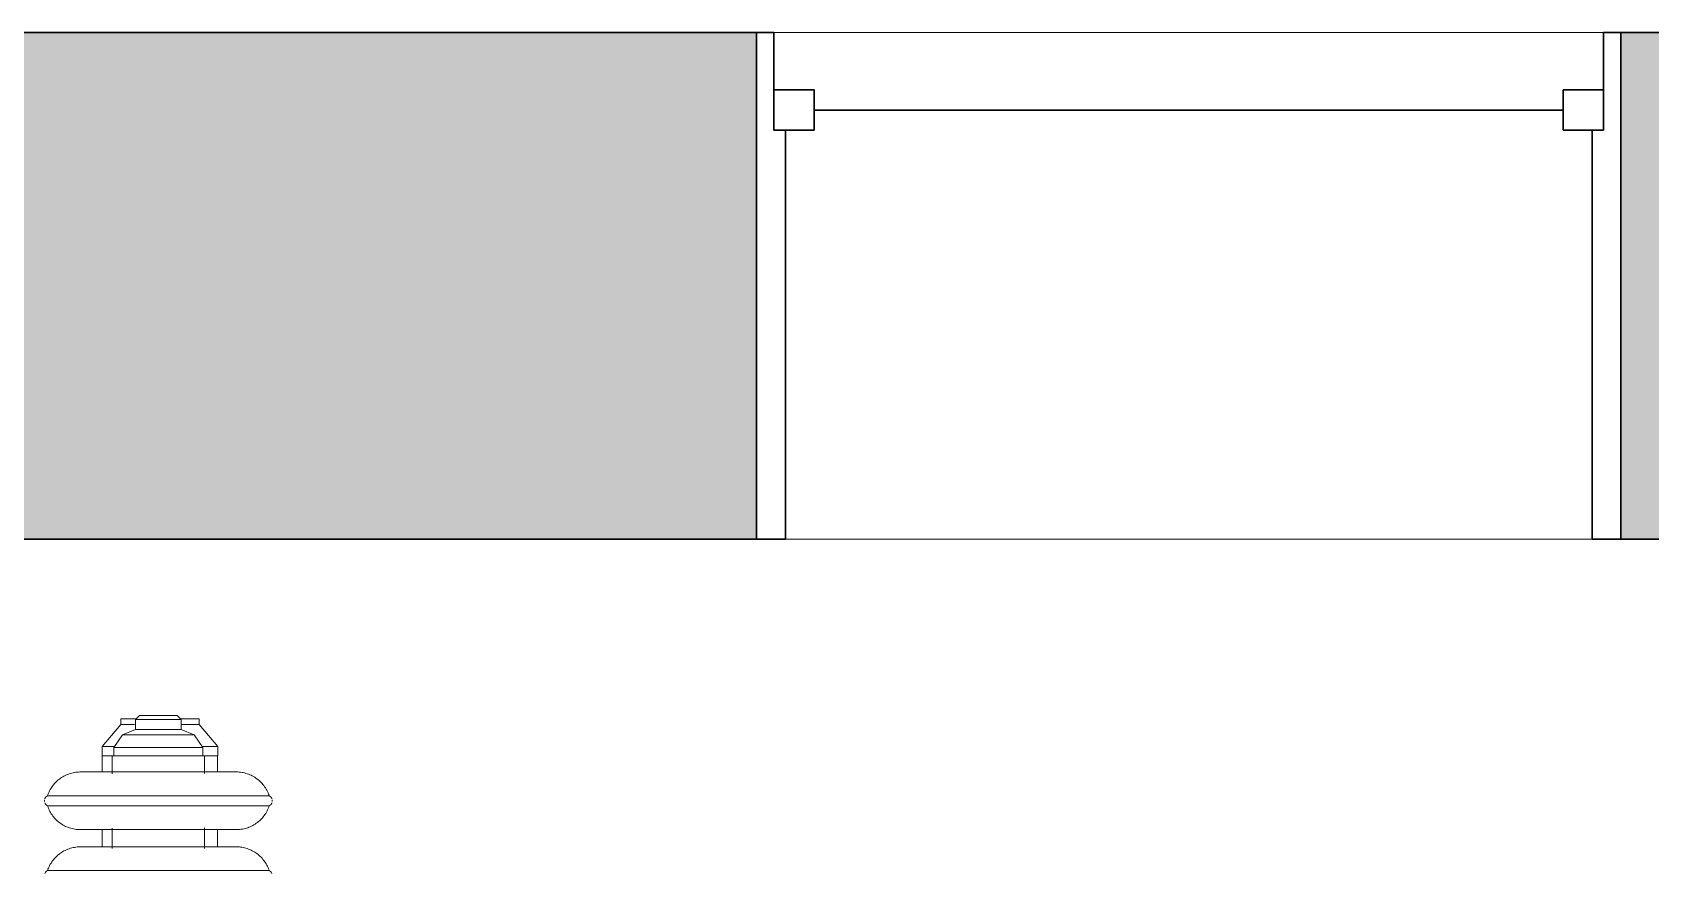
# Model space of a CAD drawing. Header units: inches. Extents: x -1176 to 1474, y -2632 to 978.
# Drawn here: x 1098.8 to 1169, y 552.5 to 589 of the extents above; entities that cross this region are included whole.
import ezdxf

# ---------------------------------------------------------------- set-up
doc = ezdxf.new("R2010")
doc.units = ezdxf.units.IN
doc.header["$MEASUREMENT"] = 0
for name, color, linetype, lineweight in [('A-GENM', 13, 'Continuous', 18), ('A-GLAZ', 151, 'Continuous', 18), ('A-WALL', 113, 'Continuous', 18), ('A-WALL-PATT', 111, 'Continuous', 18)]:
    doc.layers.add(name, color=color, linetype=linetype, lineweight=lineweight)

# ---------------------------------------------------------------- blocks, each defined once
blk = doc.blocks.new('Double Hung - side window 4_ X 6_ 3_ H-6086068-3rd Floor Construction')
at = {"layer": 'A-GLAZ', "color": 8, "lineweight": 30}
for p, q in [((-18.75, 11), (-18, 11)), ((-18, 6.75), (-18, 11)), ((18, 6.75), (18, 11)), ((18.75, 11), (18, 11)), ((-18, 8.5), (-18, 6.75)), ((-18, 8.5), (-16.25, 8.5)), ((-16.25, 8.5), (-16.25, 6.75)), ((16.25, 8.5), (16.25, 6.75)), ((18, 8.5), (16.25, 8.5)), ((18, 8.5), (18, 6.75)), ((-16.25, 7.625), (16.25, 7.625)), ((-18, 6.75), (-16.25, 6.75)), ((-18, 6.75), (-17.5, 6.75)), ((-17.5, -11), (-17.5, 6.75)), ((18, 6.75), (16.25, 6.75)), ((17.5, 6.75), (18, 6.75)), ((17.5, 6.75), (17.5, -11)), ((-17.5, -11), (-18.75, -11)), ((17.5, -11), (18.75, -11))]:
    blk.add_line(p, q, dxfattribs=at)
blk = doc.blocks.new('Cast_Iron_Radiator_8182 - Cast_Iron_Radiator_8182-V29-3rd Floor Construction')
at = {"layer": 'A-GENM', "lineweight": 9}
for p, q in [((13.75, 4.933), (13.713, 4.933)), ((13.787, 4.933), (13.75, 4.933)), ((10.718, 4.809), (10.693, 4.848)), ((10.718, 1), (10.718, 4.809)), ((13.557, 4.848), (13.532, 4.809)), ((13.532, 1), (13.532, 4.809)), ((13.968, 4.809), (13.943, 4.848)), ((13.968, 1), (13.968, 4.809)), ((12.504, 2.438), (11.749, 2.438)), ((15.702, 2.438), (14.999, 2.438)), ((16.106, 2.438), (15.702, 2.438)), ((15.702, 2.438), (15.702, 2.291)), ((15.702, 2.296), (15.702, 2.192)), ((15.702, 2.188), (15.702, 2.013)), ((17.064, 1.635), (16.106, 2.438)), ((16.106, 1.944), (16.106, 2.438)), ((12.568, 2), (11.678, 2)), ((15.702, 2), (14.928, 2)), ((15.702, 2), (15.702, -2)), ((16.067, 1.935), (15.702, 1.935)), ((16.617, 1.55), (16.067, 1.935)), ((16.067, 1.935), (16.067, -1.935)), ((16.853, 0.993), (16.617, 1.55)), ((16.617, 1.55), (16.617, -1.55)), ((17.314, 1.635), (17.064, 1.635)), ((17.064, 1.635), (17.064, 1.028)), ((17.314, 1.635), (17.314, 0.985)), ((10.718, -1), (10.718, 1)), ((11.752, -1), (11.752, 1)), ((12.498, 1), (12.498, -1)), ((13.532, -1), (13.532, 1)), ((13.968, -1), (13.968, 1)), ((15.002, -1), (15.002, 1)), ((17.275, 0.993), (16.853, 0.993)), ((16.853, 0.993), (16.853, -0.993)), ((17.452, 0.816), (17.275, 0.993)), ((17.275, 0.993), (17.275, -0.993)), ((17.452, 0.816), (17.452, -0.816)), ((10.718, -4.809), (10.718, -1)), ((13.532, -4.809), (13.532, -1)), ((13.968, -4.809), (13.968, -1)), ((16.617, -1.55), (16.853, -0.993)), ((16.853, -0.993), (17.275, -0.993)), ((17.064, -1.008), (17.064, -1.771)), ((17.275, -0.993), (17.452, -0.816)), ((17.314, -0.961), (17.314, -1.771)), ((11.682, -2), (12.572, -2)), ((14.932, -2), (15.702, -2)), ((15.702, -1.935), (16.067, -1.935)), ((15.702, -2.017), (15.702, -2.287)), ((16.067, -1.935), (16.617, -1.55)), ((16.106, -2.575), (17.064, -1.771)), ((16.106, -2.575), (16.106, -1.924)), ((17.064, -1.771), (17.314, -1.771)), ((11.747, -2.562), (12.503, -2.562)), ((14.997, -2.562), (15.702, -2.562)), ((15.702, -2.301), (15.702, -2.452)), ((15.702, -2.436), (15.702, -2.551)), ((15.702, -2.565), (15.702, -2.575)), ((15.702, -2.575), (16.106, -2.575)), ((10.693, -4.848), (10.718, -4.809)), ((13.532, -4.809), (13.557, -4.848)), ((13.943, -4.848), (13.968, -4.809)), ((13.713, -4.933), (13.75, -4.933)), ((13.75, -4.933), (13.787, -4.933))]:
    blk.add_line(p, q, dxfattribs=at)
at = {"layer": 'A-GENM', "lineweight": 9, "flags": 128}
for points in [[(10.588, 4.925), (10.595, 4.923), (10.602, 4.921), (10.609, 4.918), (10.616, 4.915), (10.623, 4.912)], [(13.628, 4.912), (13.635, 4.915), (13.642, 4.918), (13.649, 4.921), (13.656, 4.924), (13.663, 4.926)], [(13.838, 4.925), (13.845, 4.923), (13.852, 4.921), (13.859, 4.918), (13.866, 4.915), (13.873, 4.912)], [(10.636, 4.904), (10.642, 4.9), (10.648, 4.896), (10.654, 4.891), (10.659, 4.887)], [(10.67, 4.876), (10.675, 4.871), (10.68, 4.865), (10.685, 4.859), (10.689, 4.854), (10.693, 4.848)], [(10.718, 4.809), (10.775, 4.789), (10.831, 4.767), (10.885, 4.743), (10.939, 4.716), (10.992, 4.688), (11.044, 4.657), (11.094, 4.624), (11.143, 4.59), (11.191, 4.553), (11.237, 4.515), (11.281, 4.474), (11.324, 4.432), (11.365, 4.389), (11.404, 4.343), (11.442, 4.296), (11.477, 4.248), (11.511, 4.198), (11.543, 4.147), (11.572, 4.095), (11.599, 4.042), (11.625, 3.987), (11.648, 3.932), (11.669, 3.876), (11.687, 3.819), (11.703, 3.761), (11.717, 3.703), (11.729, 3.644), (11.738, 3.585), (11.745, 3.525), (11.75, 3.465), (11.752, 3.405), (11.752, 3.383)], [(12.498, 3.383), (12.499, 3.443), (12.503, 3.503), (12.509, 3.563), (12.517, 3.622), (12.528, 3.681), (12.541, 3.74), (12.557, 3.798), (12.574, 3.855), (12.594, 3.911), (12.617, 3.967), (12.641, 4.022), (12.668, 4.076), (12.696, 4.128), (12.727, 4.18), (12.76, 4.23), (12.795, 4.279), (12.832, 4.326), (12.87, 4.372), (12.911, 4.416), (12.953, 4.459), (12.997, 4.5), (13.042, 4.539), (13.089, 4.576), (13.138, 4.612), (13.188, 4.645), (13.239, 4.677), (13.291, 4.706), (13.345, 4.733), (13.399, 4.758), (13.455, 4.781), (13.511, 4.802)], [(13.557, 4.848), (13.562, 4.854), (13.566, 4.86), (13.571, 4.866), (13.575, 4.872), (13.581, 4.877)], [(13.591, 4.887), (13.597, 4.892), (13.603, 4.896), (13.609, 4.901), (13.615, 4.905)], [(13.886, 4.904), (13.892, 4.9), (13.898, 4.896), (13.904, 4.891), (13.909, 4.887)], [(13.92, 4.876), (13.925, 4.871), (13.93, 4.865), (13.935, 4.859), (13.939, 4.854), (13.943, 4.848)], [(13.968, 4.809), (14.025, 4.789), (14.081, 4.767), (14.135, 4.743), (14.189, 4.716), (14.242, 4.688), (14.294, 4.657), (14.344, 4.624), (14.393, 4.59), (14.441, 4.553), (14.487, 4.515), (14.531, 4.474), (14.574, 4.432), (14.615, 4.389), (14.654, 4.343), (14.692, 4.296), (14.727, 4.248), (14.761, 4.198), (14.793, 4.147), (14.822, 4.095), (14.849, 4.042), (14.875, 3.987), (14.898, 3.932), (14.919, 3.876), (14.937, 3.819), (14.953, 3.761), (14.967, 3.703), (14.979, 3.644), (14.988, 3.585), (14.995, 3.525), (15, 3.465), (15.002, 3.405), (15.002, 3.383)], [(11.752, 3.383), (11.752, 3.381), (11.752, 3.375), (11.752, 3.366), (11.752, 3.353), (11.752, 3.336), (11.752, 3.315), (11.752, 3.29), (11.752, 3.262), (11.752, 3.23), (11.752, 3.195), (11.752, 3.156), (11.752, 3.114), (11.752, 3.068), (11.752, 3.019), (11.752, 2.967), (11.752, 2.911), (11.752, 2.853), (11.752, 2.792), (11.752, 2.727), (11.752, 2.66), (11.752, 2.591), (11.752, 2.518), (11.752, 2.444)], [(11.752, 1), (11.752, 1.095), (11.752, 1.19), (11.752, 1.285), (11.752, 1.38), (11.752, 1.473), (11.752, 1.566), (11.752, 1.659), (11.752, 1.75), (11.752, 1.839), (11.752, 1.928), (11.752, 2.015), (11.752, 2.1), (11.752, 2.184), (11.752, 2.266), (11.752, 2.346), (11.752, 2.423), (11.752, 2.498), (11.752, 2.571), (11.752, 2.642), (11.752, 2.71), (11.752, 2.775), (11.752, 2.837), (11.752, 2.896), (11.752, 2.952), (11.752, 3.005), (11.752, 3.055), (11.752, 3.102), (11.752, 3.145), (11.752, 3.185), (11.752, 3.221), (11.752, 3.254), (11.752, 3.283), (11.752, 3.309), (11.752, 3.33), (11.752, 3.348), (11.752, 3.363), (11.752, 3.373), (11.752, 3.38), (11.752, 3.383), (11.752, 3.383)], [(12.498, 2.438), (12.498, 2.498), (12.498, 2.571), (12.498, 2.642), (12.498, 2.71), (12.498, 2.775), (12.498, 2.837), (12.498, 2.896), (12.498, 2.952), (12.498, 3.005), (12.498, 3.055), (12.498, 3.102), (12.498, 3.145), (12.498, 3.185), (12.498, 3.221), (12.498, 3.254), (12.498, 3.283), (12.498, 3.309), (12.498, 3.33), (12.498, 3.348), (12.498, 3.363), (12.498, 3.373), (12.498, 3.38), (12.498, 3.383), (12.498, 3.383)], [(12.498, 3.383), (12.498, 3.381), (12.498, 3.375), (12.498, 3.366), (12.498, 3.353), (12.498, 3.336), (12.498, 3.315), (12.498, 3.29), (12.498, 3.262), (12.498, 3.23), (12.498, 3.195), (12.498, 3.156), (12.498, 3.114), (12.498, 3.068), (12.498, 3.019), (12.498, 2.967), (12.498, 2.911), (12.498, 2.853), (12.498, 2.792), (12.498, 2.727), (12.498, 2.66), (12.498, 2.591), (12.498, 2.518), (12.498, 2.444), (12.498, 2.367), (12.498, 2.288), (12.498, 2.206), (12.498, 2.123), (12.498, 2.038), (12.498, 1.952), (12.498, 1.864), (12.498, 1.774), (12.498, 1.683), (12.498, 1.591), (12.498, 1.499), (12.498, 1.405), (12.498, 1.311), (12.498, 1.216), (12.498, 1.121), (12.498, 1.026), (12.498, 1)], [(15.002, 3.383), (15.002, 3.381), (15.002, 3.375), (15.002, 3.366), (15.002, 3.353), (15.002, 3.336), (15.002, 3.315), (15.002, 3.29), (15.002, 3.262), (15.002, 3.23), (15.002, 3.195), (15.002, 3.156), (15.002, 3.114), (15.002, 3.068), (15.002, 3.019), (15.002, 2.967), (15.002, 2.911), (15.002, 2.853), (15.002, 2.792), (15.002, 2.727), (15.002, 2.66), (15.002, 2.591), (15.002, 2.518), (15.002, 2.444)], [(15.002, 1), (15.002, 1.095), (15.002, 1.19), (15.002, 1.285), (15.002, 1.38), (15.002, 1.473), (15.002, 1.566), (15.002, 1.659), (15.002, 1.75), (15.002, 1.839), (15.002, 1.928), (15.002, 2.015), (15.002, 2.1), (15.002, 2.184), (15.002, 2.266), (15.002, 2.346), (15.002, 2.423), (15.002, 2.498), (15.002, 2.571), (15.002, 2.642), (15.002, 2.71), (15.002, 2.775), (15.002, 2.837), (15.002, 2.896), (15.002, 2.952), (15.002, 3.005), (15.002, 3.055), (15.002, 3.102), (15.002, 3.145), (15.002, 3.185), (15.002, 3.221), (15.002, 3.254), (15.002, 3.283), (15.002, 3.309), (15.002, 3.33), (15.002, 3.348), (15.002, 3.363), (15.002, 3.373), (15.002, 3.38), (15.002, 3.383), (15.002, 3.383)], [(11.752, -3.383), (11.752, -3.381), (11.752, -3.375), (11.752, -3.366), (11.752, -3.353), (11.752, -3.336), (11.752, -3.315), (11.752, -3.29), (11.752, -3.262), (11.752, -3.23), (11.752, -3.195), (11.752, -3.156), (11.752, -3.114), (11.752, -3.068), (11.752, -3.019), (11.752, -2.967), (11.752, -2.911), (11.752, -2.853), (11.752, -2.792), (11.752, -2.727), (11.752, -2.66), (11.752, -2.591), (11.752, -2.518), (11.752, -2.444), (11.752, -2.367), (11.752, -2.288), (11.752, -2.206), (11.752, -2.123), (11.752, -2.038), (11.752, -1.952), (11.752, -1.864), (11.752, -1.774), (11.752, -1.683), (11.752, -1.591), (11.752, -1.499), (11.752, -1.405), (11.752, -1.311), (11.752, -1.216), (11.752, -1.121), (11.752, -1.026), (11.752, -1)], [(12.498, -1), (12.498, -1.095), (12.498, -1.19), (12.498, -1.285), (12.498, -1.38), (12.498, -1.473), (12.498, -1.566), (12.498, -1.659), (12.498, -1.75), (12.498, -1.839), (12.498, -1.928), (12.498, -2.015), (12.498, -2.1), (12.498, -2.184), (12.498, -2.266), (12.498, -2.346), (12.498, -2.423), (12.498, -2.498), (12.498, -2.571), (12.498, -2.642), (12.498, -2.71), (12.498, -2.775), (12.498, -2.837), (12.498, -2.896), (12.498, -2.952), (12.498, -3.005), (12.498, -3.055), (12.498, -3.102), (12.498, -3.145), (12.498, -3.185), (12.498, -3.221), (12.498, -3.254), (12.498, -3.283), (12.498, -3.309), (12.498, -3.33), (12.498, -3.348), (12.498, -3.363), (12.498, -3.373), (12.498, -3.38), (12.498, -3.383), (12.498, -3.383)], [(15.002, -3.383), (15.002, -3.381), (15.002, -3.375), (15.002, -3.366), (15.002, -3.353), (15.002, -3.336), (15.002, -3.315), (15.002, -3.29), (15.002, -3.262), (15.002, -3.23), (15.002, -3.195), (15.002, -3.156), (15.002, -3.114), (15.002, -3.068), (15.002, -3.019), (15.002, -2.967), (15.002, -2.911), (15.002, -2.853), (15.002, -2.792), (15.002, -2.727), (15.002, -2.66), (15.002, -2.591), (15.002, -2.518), (15.002, -2.444), (15.002, -2.367), (15.002, -2.288), (15.002, -2.206), (15.002, -2.123), (15.002, -2.038), (15.002, -1.952), (15.002, -1.864), (15.002, -1.774), (15.002, -1.683), (15.002, -1.591), (15.002, -1.499), (15.002, -1.405), (15.002, -1.311), (15.002, -1.216), (15.002, -1.121), (15.002, -1.026), (15.002, -1)], [(11.752, -2.571), (11.752, -2.642), (11.752, -2.71), (11.752, -2.775), (11.752, -2.837), (11.752, -2.896), (11.752, -2.952), (11.752, -3.005), (11.752, -3.055), (11.752, -3.102), (11.752, -3.145), (11.752, -3.185), (11.752, -3.221), (11.752, -3.254), (11.752, -3.283), (11.752, -3.309), (11.752, -3.33), (11.752, -3.348), (11.752, -3.363), (11.752, -3.373), (11.752, -3.38), (11.752, -3.383), (11.752, -3.383)], [(12.498, -3.383), (12.498, -3.381), (12.498, -3.375), (12.498, -3.366), (12.498, -3.353), (12.498, -3.336), (12.498, -3.315), (12.498, -3.29), (12.498, -3.262), (12.498, -3.23), (12.498, -3.195), (12.498, -3.156), (12.498, -3.114), (12.498, -3.068), (12.498, -3.019), (12.498, -2.967), (12.498, -2.911), (12.498, -2.853), (12.498, -2.792), (12.498, -2.727), (12.498, -2.66), (12.498, -2.591), (12.498, -2.562)], [(15.002, -2.571), (15.002, -2.642), (15.002, -2.71), (15.002, -2.775), (15.002, -2.837), (15.002, -2.896), (15.002, -2.952), (15.002, -3.005), (15.002, -3.055), (15.002, -3.102), (15.002, -3.145), (15.002, -3.185), (15.002, -3.221), (15.002, -3.254), (15.002, -3.283), (15.002, -3.309), (15.002, -3.33), (15.002, -3.348), (15.002, -3.363), (15.002, -3.373), (15.002, -3.38), (15.002, -3.383), (15.002, -3.383)], [(11.752, -3.383), (11.751, -3.443), (11.747, -3.503)], [(12.504, -3.517), (12.5, -3.465), (12.498, -3.405), (12.498, -3.383)], [(15.002, -3.383), (15.001, -3.443), (14.997, -3.503)], [(11.746, -3.517), (11.741, -3.563), (11.733, -3.622), (11.722, -3.681), (11.709, -3.74), (11.693, -3.798), (11.676, -3.855), (11.656, -3.911), (11.633, -3.967), (11.609, -4.022), (11.582, -4.076), (11.554, -4.128), (11.523, -4.18), (11.49, -4.23), (11.455, -4.279), (11.418, -4.326), (11.38, -4.372), (11.339, -4.416), (11.297, -4.459), (11.253, -4.5), (11.208, -4.539), (11.161, -4.576), (11.112, -4.612), (11.062, -4.645), (11.011, -4.677), (10.959, -4.706), (10.905, -4.733), (10.851, -4.758), (10.795, -4.781), (10.739, -4.802)], [(13.532, -4.809), (13.475, -4.789), (13.419, -4.767), (13.365, -4.743), (13.311, -4.716), (13.258, -4.688), (13.206, -4.657), (13.156, -4.624), (13.107, -4.59), (13.059, -4.553), (13.013, -4.515), (12.969, -4.474), (12.926, -4.432), (12.885, -4.389), (12.846, -4.343), (12.808, -4.296), (12.773, -4.248), (12.739, -4.198), (12.707, -4.147), (12.678, -4.095), (12.651, -4.042), (12.625, -3.987), (12.602, -3.932), (12.581, -3.876), (12.563, -3.819), (12.547, -3.761), (12.533, -3.703), (12.521, -3.644), (12.512, -3.585), (12.505, -3.525)], [(14.996, -3.517), (14.991, -3.563), (14.983, -3.622), (14.972, -3.681), (14.959, -3.74), (14.943, -3.798), (14.926, -3.855), (14.906, -3.911), (14.883, -3.967), (14.859, -4.022), (14.832, -4.076), (14.804, -4.128), (14.773, -4.18), (14.74, -4.23), (14.705, -4.279), (14.668, -4.326), (14.63, -4.372), (14.589, -4.416), (14.547, -4.459), (14.503, -4.5), (14.458, -4.539), (14.411, -4.576), (14.362, -4.612), (14.312, -4.645), (14.261, -4.677), (14.209, -4.706), (14.155, -4.733), (14.101, -4.758), (14.045, -4.781), (13.989, -4.802)], [(10.622, -4.912), (10.615, -4.915), (10.608, -4.918), (10.601, -4.921), (10.594, -4.924), (10.587, -4.926)], [(10.659, -4.887), (10.653, -4.892), (10.647, -4.896), (10.641, -4.901), (10.635, -4.905)], [(10.693, -4.848), (10.688, -4.854), (10.684, -4.86), (10.679, -4.866), (10.675, -4.872), (10.669, -4.877)], [(13.58, -4.876), (13.575, -4.871), (13.57, -4.865), (13.565, -4.859), (13.561, -4.854), (13.557, -4.848)], [(13.614, -4.904), (13.608, -4.9), (13.602, -4.896), (13.596, -4.891), (13.591, -4.887)], [(13.662, -4.925), (13.655, -4.923), (13.648, -4.921), (13.641, -4.918), (13.634, -4.915), (13.627, -4.912)], [(13.872, -4.912), (13.865, -4.915), (13.858, -4.918), (13.851, -4.921), (13.844, -4.924), (13.837, -4.926)], [(13.909, -4.887), (13.903, -4.892), (13.897, -4.896), (13.891, -4.901), (13.885, -4.905)], [(13.943, -4.848), (13.938, -4.854), (13.934, -4.86), (13.929, -4.866), (13.925, -4.872), (13.919, -4.877)]]:
    blk.add_lwpolyline(points, dxfattribs=at)

msp = doc.modelspace()

# ---------------------------------------------------------------- hatches: boundary and pattern name
at = {"layer": 'A-WALL-PATT'}
h = msp.add_hatch(color=250, dxfattribs=at)
h.paths.add_polyline_path([(882.733, 567.009), (940.092, 567.009), (940.092, 589.009), (874.539, 589.009), (874.539, 567.009), (882.233, 567.009)], flags=0)
h.paths.add_polyline_path([(733.945, 567.009), (745.986, 567.009), (745.986, 589.009), (682.433, 589.009), (682.433, 567.009), (715.255, 567.009)], flags=0)
h.paths.add_polyline_path([(808.486, 567.009), (837.039, 567.009), (837.039, 589.009), (783.486, 589.009), (783.486, 567.009), (807.986, 567.009)], flags=0)
h.paths.add_polyline_path([(1210.551, 567.009), (1211.237, 567.009), (1211.237, 589.009), (1167.697, 589.009), (1167.697, 567.009), (1201.206, 567.009)], flags=0)
h.paths.add_polyline_path([(576.526, 567.009), (644.933, 567.009), (644.933, 589.009), (576.526, 589.009)], flags=0)
h.paths.add_polyline_path([(1107.754, 567.009), (1130.197, 567.009), (1130.197, 589.009), (1068.645, 589.009), (1068.645, 567.009), (1098.408, 567.009)], flags=0)
h.paths.add_polyline_path([(1031.145, 567.009), (1031.145, 589.009), (977.592, 589.009), (977.592, 567.009)], flags=0)
h.paths.add_polyline_path([(539.026, 567.009), (539.026, 589.009), (495.148, 589.009), (495.148, 567.009)], flags=0)

# ---------------------------------------------------------------- linework, layer by layer
at = {"layer": 'A-WALL', "color": 8, "lineweight": 30}
for p, q in [((1068.645, 589.009), (1130.197, 589.009)), ((1130.197, 589.009), (1130.197, 567.009)), ((1211.237, 589.009), (1167.697, 589.009)), ((1167.697, 589.009), (1167.697, 567.009)), ((1068.645, 567.009), (1130.197, 567.009)), ((1211.237, 567.009), (1167.697, 567.009))]:
    msp.add_line(p, q, dxfattribs=at)
at = {"layer": 'A-WALL', "lineweight": 9}
for p, q in [((1130.197, 589.009), (1167.697, 589.009)), ((1167.697, 567.009), (1130.197, 567.009))]:
    msp.add_line(p, q, dxfattribs=at)

# ---------------------------------------------------------------- block references
at = {"layer": 'A-GENM', "lineweight": 9, "rotation": 89.9999999999999}
msp.add_blockref('Cast_Iron_Radiator_8182 - Cast_Iron_Radiator_8182-V29-3rd Floor Construction', (1104.237, 541.893), dxfattribs=at)
at = {"layer": 'A-GLAZ'}
msp.add_blockref('Double Hung - side window 4_ X 6_ 3_ H-6086068-3rd Floor Construction', (1148.947, 578.009), dxfattribs=at)

doc.saveas('drawing.dxf')
